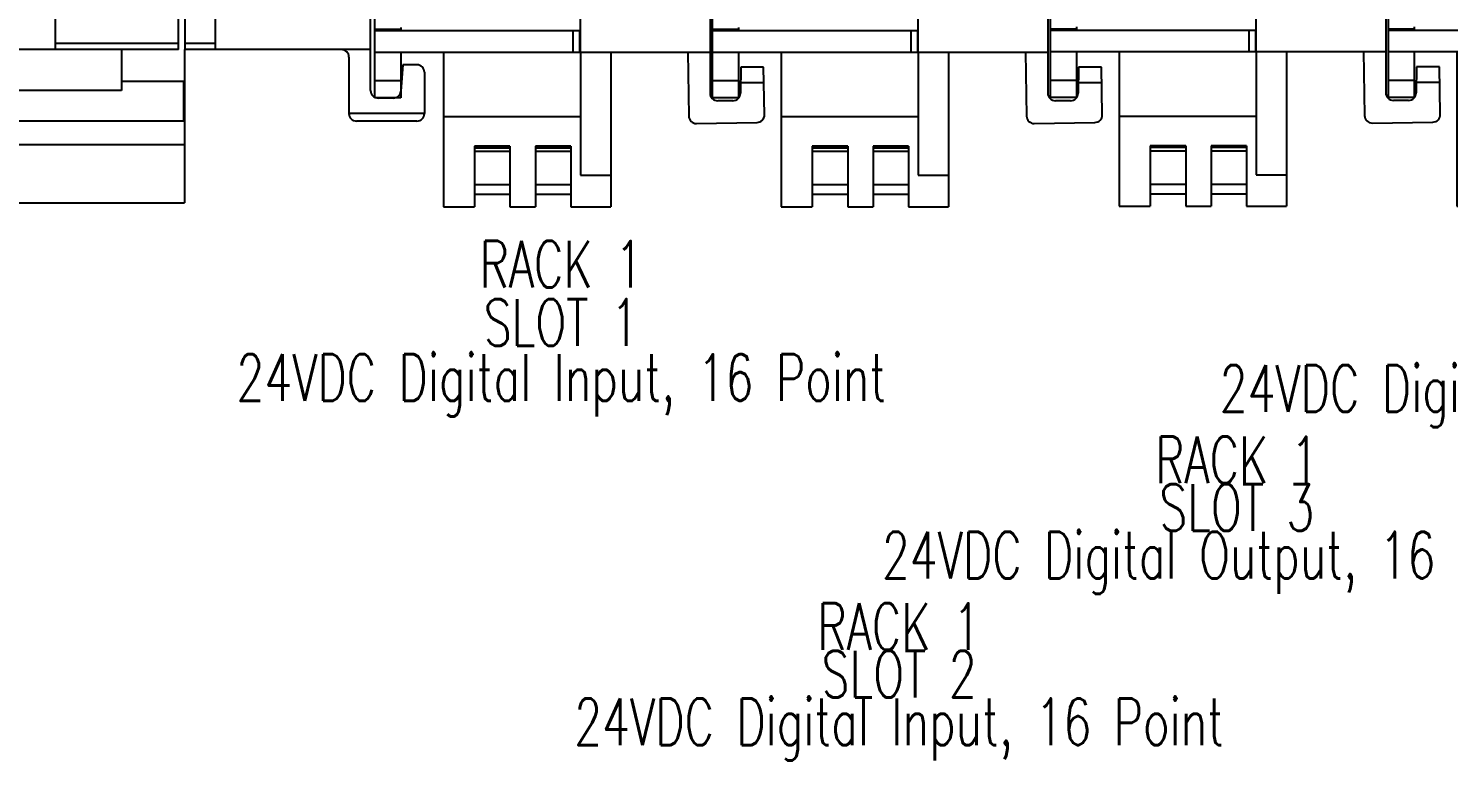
# Model space of a CAD drawing. Header units: inches. Extents: x 0.1 to 89.7, y 0.1 to 57.6.
# Drawn here: x 77.093 to 80.822, y 29.334 to 31.256 of the extents above; entities that cross this region are included whole.
import ezdxf
from ezdxf.enums import TextEntityAlignment as Align

# ---------------------------------------------------------------- set-up
doc = ezdxf.new("R2010")
doc.units = ezdxf.units.IN
doc.header["$MEASUREMENT"] = 0
doc.layers.add('PDESC', color=142, linetype='Continuous')
doc.layers.add('PSYMS', color=7, linetype='Continuous')
doc.styles.add('WD', font='romans.shx', dxfattribs={"height": 0.185})

# ---------------------------------------------------------------- blocks, each defined once
blk = doc.blocks.new('5069_L320ERS2')
at = {"color": 7, "linetype": 'Continuous', "lineweight": 25}
for p, q in [((4.1004, 4.0712), (4.1004, 0.0044)), ((3.9874, 0.0045), (3.9874, 1.5324)), ((4.007, 1.5324), (4.007, 0.0044)), ((4.5798, -0.1216), (4.5798, 0.8784)), ((3.6069, 0.1282), (3.6069, 0.0045)), ((3.8121, 0.0044), (0.0467, 0.0044)), ((3.9874, 0.0045), (3.3654, 0.0045)), ((3.6069, 0.0245), (3.9874, 0.0245)), ((3.8121, 0.0044), (3.8121, -0.1216)), ((4.0056, 0.0044), (4.0056, -0.468)), ((4.5798, 0.0044), (4.0056, 0.0044)), ((4.007, 0.0245), (4.1004, 0.0245)), ((4.5131, -0.0189), (4.5131, -0.1926)), ((4.6788, -0.0423), (4.6731, -0.1232)), ((4.7222, -0.0423), (4.6788, -0.0423)), ((4.7456, -0.0656), (4.7456, -0.1926)), ((3.8121, -0.1216), (3.3654, -0.1216)), ((4.0026, -0.0941), (3.8121, -0.0941)), ((4.0026, -0.0941), (4.0026, -0.2159)), ((4.6499, -0.145), (4.6032, -0.145)), ((4.0056, -0.2159), (3.3654, -0.2159)), ((4.7456, -0.1926), (4.5131, -0.1926)), ((4.7222, -0.2159), (4.5364, -0.2159)), ((4.0056, -0.2889), (3.274, -0.2889)), ((3.274, -0.468), (4.0056, -0.468))]:
    blk.add_line(p, q, dxfattribs=at)
for centre, start, end in [((4.4897, -0.0189), 0, 90), ((4.7222, -0.0656), 0, 90), ((4.6032, -0.1216), 180, 270), ((4.6499, -0.1216), 270, 356), ((4.5364, -0.1926), 180, 270), ((4.7222, -0.1926), 270, 0)]:
    blk.add_arc(centre, 0.0233, start, end, dxfattribs=at)
at = {"style": 'WD', "width": 0.7}
for tag, p in [('INST', (2.5, 6.6696)), ('LOC', (2.5, 6.5)), ('DESC1', (2.5, 6.3438)), ('DESC2', (2.5, 6.1875)), ('DESC3', (2.5, 6.0396)), ('XREF', (2.5, 5.4688))]:
    blk.add_attdef(tag, text='', height=0.125, dxfattribs=at).set_placement(p, align=Align.CENTER)
at = {"style": 'WD'}
blk.add_attdef('TAG1', text='', height=0.125, dxfattribs=at).set_placement((2.5, 5.875), align=Align.CENTER)
at = {"style": 'WD', "flags": 9}
blk.add_attdef('FAMILY', (2.7047, 5.8398), '', height=0.01, dxfattribs=at)
for tag, p in [('MFG', (2.7278, 5.7762)), ('CAT', (2.7297, 5.7957)), ('ASSYCODE', (2.73, 5.7589))]:
    blk.add_attdef(tag, text='', height=0.01, dxfattribs=at).set_placement(p, align=Align.CENTER)
blk = doc.blocks.new('5069_IB16')
at = {"color": 7, "linetype": 'Continuous', "lineweight": 25}
for p, q in [((-0.0003, -0.1235), (-0.0003, 5.1502)), ((0.5516, -0.0009), (0.5516, 4.0712)), ((0.8991, 0.7705), (0.8991, -0.1113)), ((0.0692, 0.0593), (-0.0003, 0.0593)), ((-0.0003, 0.0567), (0.5499, 0.0567)), ((0.0692, 0.0653), (0.0692, 0.0567)), ((0.5312, 0.0567), (0.5312, -0.0009)), ((0.5499, -0.0009), (0.5499, 0.0567)), ((-0.0003, -0.0009), (0.8991, -0.0009)), ((0.0692, -0.0009), (0.0692, -0.1235)), ((0.1837, -0.0009), (0.1837, -0.4158)), ((0.5512, -0.0009), (0.5512, -0.3315)), ((0.6329, -0.0009), (0.6329, -0.4158)), ((0.839, -0.0009), (0.842, -0.1726)), ((0.9818, -0.0418), (0.9805, -0.1116)), ((1.0429, -0.0418), (0.9818, -0.0418)), ((1.0451, -0.1691), (1.0429, -0.0418)), ((0.0692, -0.0782), (-0.0003, -0.0782)), ((1.0436, -0.0835), (0.981, -0.0835)), ((0.0692, -0.1235), (-0.0003, -0.1235)), ((0.9601, -0.1317), (0.9195, -0.1317)), ((0.1837, -0.1738), (0.5512, -0.1738)), ((0.8628, -0.1927), (1.025, -0.1898)), ((0.2669, -0.2534), (0.2669, -0.4158)), ((0.3621, -0.2534), (0.2669, -0.2534)), ((0.3621, -0.2584), (0.2669, -0.2584)), ((0.3621, -0.2534), (0.3621, -0.4158)), ((0.4304, -0.2534), (0.4304, -0.4158)), ((0.5256, -0.2534), (0.4304, -0.2534)), ((0.5256, -0.2584), (0.4304, -0.2584)), ((0.5256, -0.2534), (0.5256, -0.4158)), ((0.3621, -0.2681), (0.2669, -0.2681)), ((0.5256, -0.2681), (0.4304, -0.2681)), ((0.5512, -0.3315), (0.6329, -0.3315)), ((0.2669, -0.3566), (0.3621, -0.3566)), ((0.4304, -0.3566), (0.5256, -0.3566)), ((0.1837, -0.4158), (0.2669, -0.4158)), ((0.3621, -0.3833), (0.2669, -0.3833)), ((0.3621, -0.4158), (0.4304, -0.4158)), ((0.5256, -0.3833), (0.4304, -0.3833)), ((0.5256, -0.4158), (0.6329, -0.4158))]:
    blk.add_line(p, q, dxfattribs=at)
for centre, start, end in [((0.9195, -0.1113), 180, 270), ((0.9601, -0.1113), 270, 359), ((0.8624, -0.1722), 181, 271), ((1.0247, -0.1694), 271, 1)]:
    blk.add_arc(centre, 0.0204, start, end, dxfattribs=at)
at = {"style": 'WD', "width": 0.7}
for tag, p in [('LOC', (0.4544, 5.875)), ('XREF', (0.4526, 4.625)), ('INST', (0.4526, 4.3017)), ('DESC1', (0.5, -0.6326)), ('DESC2', (0.5, -0.7888)), ('DESC3', (0.5, -0.9367))]:
    blk.add_attdef(tag, text='', height=0.125, dxfattribs=at).set_placement(p, align=Align.CENTER)
at = {"style": 'WD'}
blk.add_attdef('TAG1', text='', height=0.125, dxfattribs=at).set_placement((0.4544, 5.6875), align=Align.CENTER)
at = {"style": 'WD', "flags": 9}
blk.add_attdef('FAMILY', (0.4287, 4.5447), '', height=0.01, dxfattribs=at)
for tag, p in [('CAT', (0.4537, 4.5005)), ('ASSYCODE', (0.454, 4.4637)), ('MFG', (0.4518, 4.481))]:
    blk.add_attdef(tag, text='', height=0.01, dxfattribs=at).set_placement(p, align=Align.CENTER)
blk = doc.blocks.new('5069_OB16')
at = {"color": 7, "linetype": 'Continuous', "lineweight": 25}
for p, q in [((0.0003, -0.1225), (0.0003, 5.1513)), ((0.5522, 0.0002), (0.5522, 4.0722)), ((0.8997, 0.7716), (0.8997, -0.1102)), ((0.0698, 0.0604), (0.0003, 0.0604)), ((0.0003, 0.0578), (0.5505, 0.0578)), ((0.0698, 0.0664), (0.0698, 0.0578)), ((0.5318, 0.0578), (0.5318, 0.0002)), ((0.5505, 0.0002), (0.5505, 0.0578)), ((0.0003, 0.0002), (0.8997, 0.0002)), ((0.0698, 0.0002), (0.0698, -0.1225)), ((0.1843, 0.0002), (0.1843, -0.4148)), ((0.5518, 0.0002), (0.5518, -0.3305)), ((0.6335, 0.0002), (0.6335, -0.4148)), ((0.8396, 0.0002), (0.8426, -0.1715)), ((0.9824, -0.0407), (0.9811, -0.1106)), ((1.0435, -0.0407), (0.9824, -0.0407)), ((1.0457, -0.168), (1.0435, -0.0407)), ((0.0698, -0.0771), (0.0003, -0.0771)), ((1.0442, -0.0824), (0.9816, -0.0824)), ((0.0698, -0.1225), (0.0003, -0.1225)), ((0.9607, -0.1307), (0.9201, -0.1307)), ((0.1843, -0.1728), (0.5518, -0.1728)), ((0.8634, -0.1916), (1.0256, -0.1888)), ((0.2675, -0.2523), (0.2675, -0.4148)), ((0.3627, -0.2523), (0.2675, -0.2523)), ((0.3627, -0.2573), (0.2675, -0.2573)), ((0.3627, -0.2523), (0.3627, -0.4148)), ((0.431, -0.2523), (0.431, -0.4148)), ((0.5262, -0.2523), (0.431, -0.2523)), ((0.5262, -0.2573), (0.431, -0.2573)), ((0.5262, -0.2523), (0.5262, -0.4148)), ((0.3627, -0.2671), (0.2675, -0.2671)), ((0.5262, -0.2671), (0.431, -0.2671)), ((0.5518, -0.3305), (0.6335, -0.3305)), ((0.2675, -0.3555), (0.3627, -0.3555)), ((0.431, -0.3555), (0.5262, -0.3555)), ((0.1843, -0.4148), (0.2675, -0.4148)), ((0.3627, -0.3823), (0.2675, -0.3823)), ((0.3627, -0.4148), (0.431, -0.4148)), ((0.5262, -0.3823), (0.431, -0.3823)), ((0.5262, -0.4148), (0.6335, -0.4148))]:
    blk.add_line(p, q, dxfattribs=at)
for centre, start, end in [((0.9201, -0.1102), 180, 270), ((0.9607, -0.1102), 270, 359), ((0.863, -0.1712), 181, 271), ((1.0253, -0.1684), 271, 1)]:
    blk.add_arc(centre, 0.0204, start, end, dxfattribs=at)
at = {"style": 'WD', "width": 0.7}
for tag, p in [('LOC', (0.4229, 5.875)), ('INST', (0.5, 4.625)), ('XREF', (0.5, 4.3037)), ('DESC1', (0.5, -0.6342)), ('DESC2', (0.5, -0.7904)), ('DESC3', (0.5, -0.9383))]:
    blk.add_attdef(tag, text='', height=0.125, dxfattribs=at).set_placement(p, align=Align.CENTER)
at = {"style": 'WD'}
blk.add_attdef('TAG1', text='', height=0.125, dxfattribs=at).set_placement((0.4229, 5.6875), align=Align.CENTER)
at = {"style": 'WD', "flags": 9}
blk.add_attdef('FAMILY', (0.4761, 4.5725), '', height=0.01, dxfattribs=at)
for tag, p in [('CAT', (0.5011, 4.5283)), ('ASSYCODE', (0.5013, 4.4915)), ('MFG', (0.4992, 4.5089))]:
    blk.add_attdef(tag, text='', height=0.01, dxfattribs=at).set_placement(p, align=Align.CENTER)

msp = doc.modelspace()

# ---------------------------------------------------------------- block references
at = {"layer": 'PSYMS'}
ref = msp.add_blockref('5069_OB16', (79.77678, 31.19515), dxfattribs=dict(at, xscale=0.9785298681468623, yscale=0.9785298681468623, zscale=0.9785298681468623))
ref.add_attrib('DESC1', 'RACK 1', dxfattribs={"layer": 'PDESC', "height": 0.122316, "style": 'WD', "width": 0.7}).set_placement((80.26604, 30.0625), align=Align.CENTER)
ref.add_attrib('DESC2', 'SLOT 3', dxfattribs={"layer": 'PDESC', "height": 0.122316, "style": 'WD', "width": 0.7}).set_placement((80.26604, 29.9375), align=Align.CENTER)
ref.add_attrib('DESC3', '24VDC Digital Output, 16 Points', dxfattribs={"layer": 'PDESC', "height": 0.1223162, "style": 'WD', "width": 0.7}).set_placement((80.26604, 29.8125), align=Align.CENTER)
ref = msp.add_blockref('5069_OB16', (80.66357, 31.19515), dxfattribs=dict(at, xscale=0.9785298681468623, yscale=0.9785298681468623, zscale=0.9785298681468623))
ref.add_attrib('DESC3', '24VDC Digital Output, 16 Points', dxfattribs={"layer": 'PDESC', "height": 0.1223162, "style": 'WD', "width": 0.7}).set_placement((81.15284, 30.25), align=Align.CENTER)
ref = msp.add_blockref('5069_IB16', (78.00319, 31.19515), dxfattribs=dict(at, xscale=0.9785298681468623, yscale=0.9785298681468623, zscale=0.9785298681468623))
ref.add_attrib('DESC1', 'RACK 1', dxfattribs={"layer": 'PDESC', "height": 0.122316, "style": 'WD', "width": 0.7}).set_placement((78.49246, 30.57617), align=Align.CENTER)
ref.add_attrib('DESC2', 'SLOT 1', dxfattribs={"layer": 'PDESC', "height": 0.122316, "style": 'WD', "width": 0.7}).set_placement((78.49246, 30.42328), align=Align.CENTER)
ref.add_attrib('DESC3', '24VDC Digital Input, 16 Point', dxfattribs={"layer": 'PDESC', "height": 0.1223162, "style": 'WD', "width": 0.7}).set_placement((78.49246, 30.27853), align=Align.CENTER)
ref = msp.add_blockref('5069_IB16', (78.88999, 31.19515), dxfattribs=dict(at, xscale=0.9785298681468623, yscale=0.9785298681468623, zscale=0.9785298681468623))
ref.add_attrib('DESC1', 'RACK 1', dxfattribs={"layer": 'PDESC', "height": 0.122316, "style": 'WD', "width": 0.7}).set_placement((79.37925, 29.625), align=Align.CENTER)
ref.add_attrib('DESC2', 'SLOT 2', dxfattribs={"layer": 'PDESC', "height": 0.122316, "style": 'WD', "width": 0.7}).set_placement((79.37925, 29.5), align=Align.CENTER)
ref.add_attrib('DESC3', '24VDC Digital Input, 16 Point', dxfattribs={"layer": 'PDESC', "height": 0.1223162, "style": 'WD', "width": 0.7}).set_placement((79.37925, 29.375), align=Align.CENTER)
at = {"layer": 'PSYMS', "xscale": 0.8516468837670518, "yscale": 0.8516468837670518, "zscale": 0.8516468837670518}
msp.add_blockref('5069_L320ERS2', (74.09141, 31.19684), dxfattribs=at)

doc.saveas('drawing.dxf')
